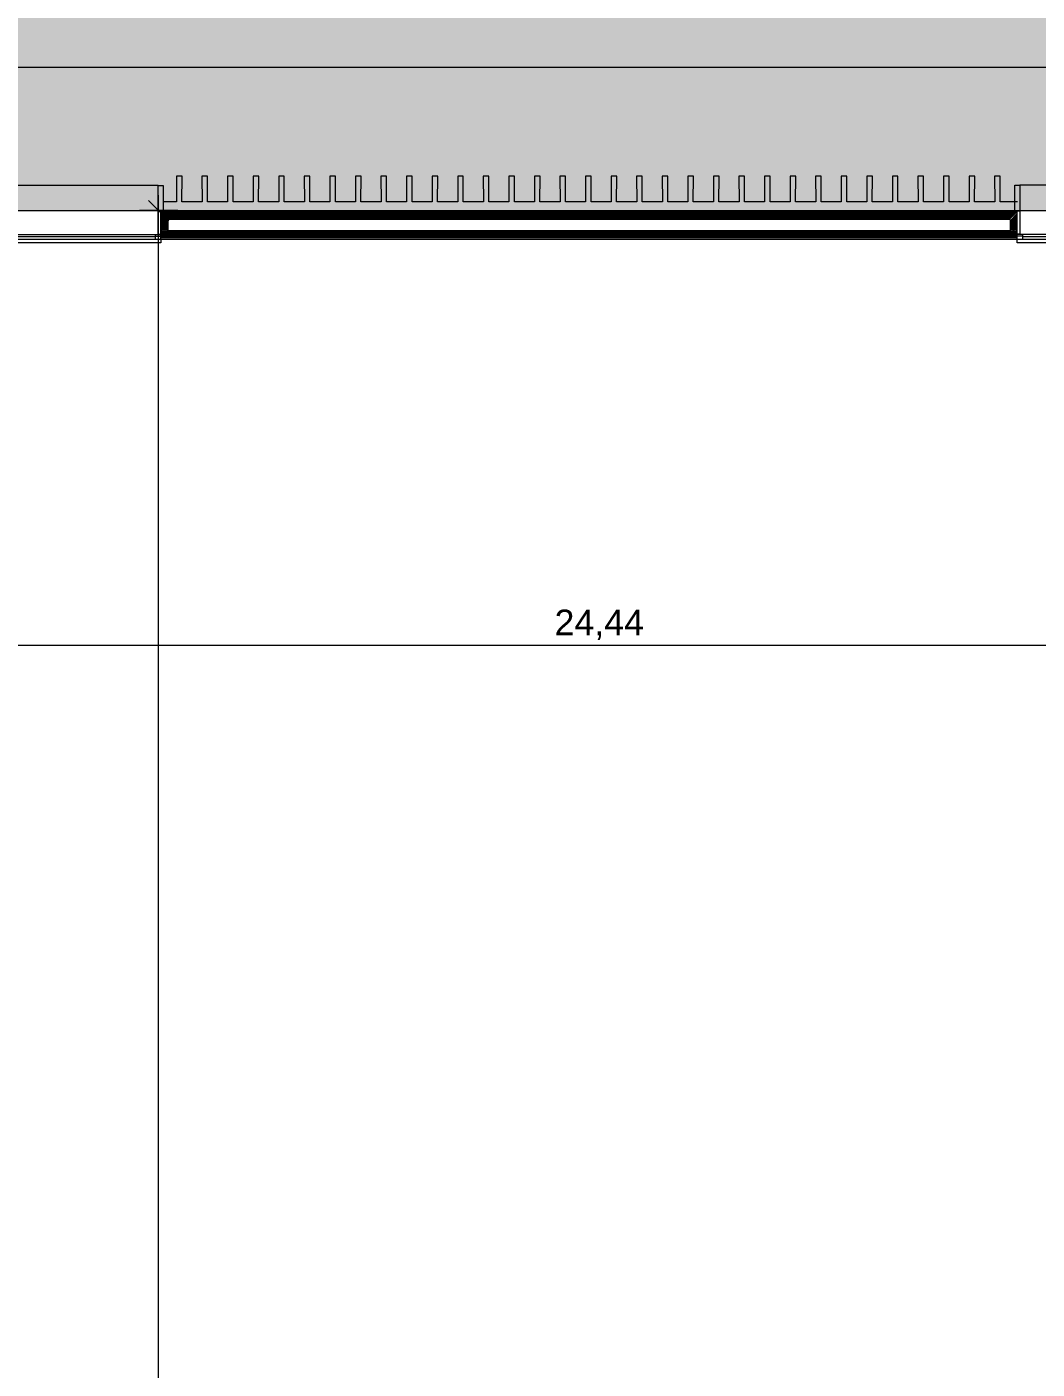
# Model space of a CAD drawing. Header units: millimetres. Extents: x -284281 to 1648660, y -821378 to -151356.
# Drawn here: x 444506 to 454383, y -184729 to -171599 of the extents above; entities that cross this region are included whole.
import ezdxf

# ---------------------------------------------------------------- set-up
doc = ezdxf.new("R2010")
doc.units = ezdxf.units.MM
doc.header["$MEASUREMENT"] = 0
doc.set_wipeout_variables(frame=1)
doc.linetypes.add('Traits', pattern=[282.222223, 141.111112, -141.111112])
doc.linetypes.add('Wipeout_Contour', pattern=[1000, 0, -1000])
for name, color, linetype in [('Cotations - 1_100', 7, 'Continuous'), ('Fenêtres ARCHICAD', 7, 'Continuous'), ('Nouveau_0', 7, 'Continuous'), ('Sols_ Dalles', 7, 'Continuous')]:
    doc.layers.add(name, color=color, linetype=linetype)
doc.styles.add('STYLE_GENERE_2', font='arial.ttf')
doc.dimstyles.new('STYLE_GENERE__1', dxfattribs={"dimtxt": 250, "dimasz": 190, "dimexe": 0.18, "dimexo": 0.0625, "dimgap": 0, "dimtad": 1, "dimtih": 1, "dimtoh": 1, "dimlfac": 0.001, "dimzin": 0, "dimdsep": 46, "dimtxsty": 'STYLE_GENERE_2', "dimblk": 'ARROWHEAD_6', "dimblk1": 'ARROWHEAD_6', "dimblk2": 'ARROWHEAD_6', "dimcen": 0.09, "dimse1": 1, "dimse2": 1, "dimclrd": 7, "dimclre": 7, "dimclrt": 7, "dimazin": 0, "dimtfac": 1, "dimtdec": 4, "dimtmove": 0, "dimatfit": 3, "dimfxl": 1, "dimtolj": 1, "dimtzin": 0, "dimarcsym": 0})
doc.dimstyles.new('STYLE_GENERE__2', dxfattribs={"dimtxt": 250, "dimasz": 190, "dimexe": 0.18, "dimexo": 0.0625, "dimgap": 0, "dimtad": 1, "dimlfac": 0.001, "dimzin": 0, "dimdsep": 46, "dimtxsty": 'STYLE_GENERE_2', "dimblk": 'ARROWHEAD_6', "dimblk1": 'ARROWHEAD_6', "dimblk2": 'ARROWHEAD_6', "dimcen": 0.09, "dimse1": 1, "dimse2": 1, "dimclrd": 7, "dimclre": 7, "dimclrt": 7, "dimazin": 0, "dimtfac": 1, "dimtdec": 4, "dimtmove": 0, "dimatfit": 3, "dimfxl": 1, "dimtolj": 1, "dimtzin": 0, "dimarcsym": 0})
pattern_1 = [(45, (0, 175), (-55.684659, 55.684659), [0, -52.5, 0, -78.75]), (110, (175, 175), (74.000794, 26.934086), [0, -38.5, 0, -66.5])]
pattern_2 = [(45, (0, 0), (-7.07106781, 7.07106781), [])]

# ---------------------------------------------------------------- blocks, each defined once
blk = doc.blocks.new('Dalle_30_2', base_point=(380203, -171996))
at = {"layer": 'Sols_ Dalles', "linetype": 'Continuous', "lineweight": 0, "true_color": 0x2e271c}
blk.add_hatch(color=250, dxfattribs=at).paths.add_polyline_path([(380203, -171996), (380203, -230016), (380203, -260811), (415475, -260811), (415475, -260796), (415475, -258650), (415475, -258011), (415475, -222496), (405655, -222496), (405655, -218296), (415454, -218296), (415454, -204496), (412055, -204496), (412055, -201781), (412055, -189811), (436505, -189811), (436505, -253396), (436505, -253416), (437905, -253416), (437905, -253396), (437905, -188411), (410655, -188411), (410655, -200381), (410655, -205896), (414054, -205896), (414054, -216896), (404255, -216896), (404255, -223896), (414054, -223896), (414054, -258650), (414054, -259411), (382690, -259411), (381560, -259411), (381560, -231416), (381560, -173396), (462926, -173396), (462926, -253416), (464326, -253416), (464326, -171996)])
at = {"layer": 'Sols_ Dalles', "color": 250, "linetype": 'Continuous', "lineweight": 5, "true_color": 0x1f1f1f, "flags": 128}
for points in [[(381560, -259411), (381560, -231416), (381560, -173396), (462926, -173396), (462926, -253416)], [(464326, -253416), (464326, -171996), (380203, -171996), (380203, -230016), (380203, -260811)]]:
    blk.add_lwpolyline(points, dxfattribs=at)
blk = doc.blocks.new('Dalle_31_2', base_point=(360548, -295063))
at = {"linetype": 'Continuous', "lineweight": 0, "true_color": 0x6f6f6f}
h = blk.add_hatch(color=8, dxfattribs=at)
h.paths.add_polyline_path([(360548, -295063), (487920, -293827), (487920, -270903), (487463, -270903), (472886, -271041), (472886, -271062, 0.001346), (472886, -271073), (472897, -273095, -0.414214), (470908, -275106), (462184, -275106, -0.005189), (462131, -275116), (454148, -275196), (438771, -275253, -0.386553), (436573, -273475, -0.025189), (436562, -273329), (436569, -267730, -0.098562), (436800, -266944), (436817, -266952, -0.258849), (438655, -265606), (438653, -265587), (439337, -265587), (439337, -265687), (439337, -270687), (469237, -270687), (469237, -265687), (470908, -265687), (472605, -265687), (472605, -163738), (371863, -163738), (371863, -271041), (371883, -271041), (371883, -272001), (371883, -272001, -0.409427), (367883, -275935), (360548, -275935)])
h.paths.add_polyline_path([(377135, -260640), (373845, -260640), (373845, -248365), (373845, -243090), (373845, -242190), (377135, -242190)], flags=0)
h.paths.add_polyline_path([(380203, -193811), (380203, -171996), (431506, -171996), (464310, -171996), (464310, -262266), (464310, -262366), (438594, -262351), (437926, -262351), (436550, -262351), (436550, -189811), (412055, -189811), (412055, -201781), (412055, -204496), (415454, -204496), (415454, -208496), (415454, -218296), (405655, -218296), (405655, -222496), (415475, -222496), (415475, -260811), (380203, -260811), (380203, -230016)], flags=0)
h.paths.add_polyline_path([(381437, -269434, -0.090319), (381558, -268728, -0.201449), (382612, -267593, -0.104211), (383418, -267415), (384017, -267409, -0.104045), (384825, -267571, -0.238255), (385984, -268953, -0.055189), (386036, -269390), (386038, -269611), (386051, -270890), (385792, -271893, -0.267949), (384070, -272909), (383470, -272915, -0.193717), (382079, -272370, -0.070569), (381728, -271931, -0.131652), (381451, -270934)], flags=0)
h.paths.add_polyline_path([(392017, -273452), (392030, -267378, -0.380557), (394017, -265610), (394094, -265610), (394094, -270610), (409094, -270610), (409094, -265610), (414056, -265610, -0.414214), (415556, -267110), (415556, -273661, -0.345502), (413837, -275433), (394027, -275599, -0.415791), (392017, -273599)], flags=0)
h.paths.add_polyline_path([(424210, -271504, -0.134474), (423930, -270485), (423930, -268985, -0.414214), (425930, -266985), (426530, -266985, -0.414214), (428530, -268985), (428530, -270485, -0.12882), (428274, -271466, -0.270936), (426530, -272485), (425930, -272485, -0.26498)], flags=0)
at = {"color": 9, "linetype": 'Continuous', "lineweight": 5, "flags": 128}
blk.add_lwpolyline([(380203, -193811), (380203, -230016), (380203, -260811), (415475, -260811), (415475, -222496), (405655, -222496), (405655, -218296), (415454, -218296), (415454, -208496), (415454, -204496), (412055, -204496), (412055, -201781), (412055, -189811), (436550, -189811), (436550, -262351), (437926, -262351), (438594, -262351), (464310, -262366), (464310, -262266), (464310, -171996), (431506, -171996), (380203, -171996)], close=True, dxfattribs=at)
blk = doc.blocks.new('Fenêtre 25')
at = {"layer": 'Fenêtres ARCHICAD', "color": 7, "linetype": 'Continuous', "lineweight": 5}
for p, q in [((-800, 0), (-800, 33)), ((-800, 33), (800, 33)), ((800, 33), (800, 0)), ((-800, -30), (800, -30)), ((-800, -280), (-800, -50)), ((-800, -50), (-775, -50)), ((-775, -50), (-775, -280)), ((775, -280), (775, -50)), ((775, -50), (800, -50)), ((800, -50), (800, -280)), ((-800, -195), (-800, -265)), ((-800, -195), (-800, -265)), ((-800, -195), (-800, -265)), ((-800, -195), (-800, -265)), ((800, -195), (800, -265)), ((800, -195), (800, -265)), ((800, -195), (800, -265)), ((800, -195), (800, -265)), ((-825, -530), (-825, -280)), ((-825, -280), (-775, -280)), ((-825, -280), (-800, -280)), ((-825, -280), (-800, -280)), ((-800, -265), (-800, -280)), ((-800, -265), (-800, -280)), ((-775, -280), (-800, -280)), ((-775, -280), (-775, -530)), ((800, -280), (775, -280)), ((775, -280), (825, -280)), ((775, -530), (775, -280)), ((800, -265), (800, -280)), ((800, -265), (800, -280)), ((800, -280), (825, -280)), ((800, -280), (825, -280)), ((825, -280), (825, -530)), ((-775, -530), (-825, -530)), ((-775, -530), (775, -530)), ((825, -530), (775, -530))]:
    blk.add_line(p, q, dxfattribs=at)
at = {"layer": 'Fenêtres ARCHICAD', "color": 7, "linetype": 'Traits', "lineweight": 5}
blk.add_line((-800, 0), (800, 0), dxfattribs=at)
at = {"color": 254, "linetype": 'Wipeout_Contour', "lineweight": 0, "ltscale": 3003.33026}
blk.add_wipeout([(-750, 0), (-750, -50), (750, -50), (750, 0)], dxfattribs=at).dxf.layer = 'Fenêtres ARCHICAD'
at = {"layer": 'Fenêtres ARCHICAD', "color": 7, "linetype": 'Continuous', "lineweight": 5}
for p, q in [((-800, 0), (-750, 0)), ((-800, 0), (-800, -15)), ((-800, 0), (-800, -15)), ((-750, 0), (-750, -50)), ((-750, 0), (750, 0)), ((750, -50), (750, 0)), ((750, 0), (800, 0)), ((800, 0), (800, -15)), ((800, 0), (800, -15)), ((-800, -15), (-800, -50)), ((-800, -15), (-800, -50)), ((-750, -50), (-800, -50)), ((-800, -50), (-800, -85)), ((-800, -50), (-800, -85)), ((-800, -85), (-800, -195)), ((-800, -85), (-800, -195)), ((-800, -85), (-800, -195)), ((-800, -85), (-800, -195)), ((-750, -25), (750, -25)), ((750, -50), (-750, -50)), ((800, -50), (750, -50)), ((800, -15), (800, -50)), ((800, -15), (800, -50)), ((800, -50), (800, -85)), ((800, -50), (800, -85)), ((800, -85), (800, -195)), ((800, -85), (800, -195)), ((800, -85), (800, -195)), ((800, -85), (800, -195))]:
    blk.add_line(p, q, dxfattribs=at)
blk = doc.blocks.new('Mur_189_2', base_point=(437925, -173400))
at = {"color": 254, "linetype": 'Wipeout_Contour', "lineweight": 0, "ltscale": 1929031.981830247}
blk.add_wipeout([(445814, -173399), (445814, -173414), (454189, -173412), (454189, -173397)], dxfattribs=at)
at = {"color": 254, "linetype": 'Wipeout_Contour', "lineweight": 0, "ltscale": 1929413.587114994}
blk.add_wipeout([(454189, -173662), (445814, -173664), (445814, -173679), (454189, -173677)], dxfattribs=at)
at = {"linetype": 'Continuous', "lineweight": 5, "true_color": 0x5f5f5f}
h = blk.add_hatch(dxfattribs=at)
h.set_pattern_fill('ENDUIT_0002', color=251, style=0, pattern_type=2)
h.set_pattern_definition(pattern_1)
h.paths.add_polyline_path([(445814, -173399), (445814, -173414), (454189, -173412), (454189, -173397)])
h = blk.add_hatch(dxfattribs=at)
h.set_pattern_fill('ENDUIT_0002', color=251, style=0, pattern_type=2)
h.set_pattern_definition(pattern_1)
h.paths.add_polyline_path([(454189, -173662), (445814, -173664), (445814, -173679), (454189, -173677)])
at = {"color": 254, "linetype": 'Wipeout_Contour', "lineweight": 0, "ltscale": 1929092.997001917}
blk.add_wipeout([(445814, -173414), (445884, -173484), (454119, -173482), (454189, -173412)], dxfattribs=at)
at = {"linetype": 'Continuous', "lineweight": 5, "true_color": 0x5f5f5f}
h = blk.add_hatch(dxfattribs=at)
h.set_pattern_fill('BRIQUES_TERRE_CUITE__INT_94', color=251, style=0, pattern_type=2)
h.set_pattern_definition(pattern_2)
h.paths.add_polyline_path([(445814, -173414), (445884, -173484), (454119, -173482), (454189, -173412)])
at = {"color": 254, "linetype": 'Wipeout_Contour', "lineweight": 0, "ltscale": 1929222.419482002}
blk.add_wipeout([(445884, -173484), (445884, -173594), (454119, -173592), (454119, -173482)], dxfattribs=at)
at = {"color": 254, "linetype": 'Wipeout_Contour', "lineweight": 0, "ltscale": 1929352.356593901}
blk.add_wipeout([(454189, -173592), (445814, -173594), (445814, -173664), (454189, -173662)], dxfattribs=at)
at = {"linetype": 'Continuous', "lineweight": 5, "true_color": 0x5f5f5f}
h = blk.add_hatch(dxfattribs=at)
h.set_pattern_fill('BRIQUES_TERRE_CUITE__INT_94', color=251, style=0, pattern_type=2)
h.set_pattern_definition(pattern_2)
h.paths.add_polyline_path([(454189, -173592), (445814, -173594), (445814, -173664), (454189, -173662)])
at = {"color": 7, "linetype": 'Continuous', "lineweight": 5}
for p, q in [((445814, -173664), (454189, -173662)), ((445814, -173679), (445814, -173664)), ((454189, -173677), (454189, -173662))]:
    blk.add_line(p, q, dxfattribs=at)
at = {"color": 7, "linetype": 'Continuous', "lineweight": 5, "flags": 128}
blk.add_lwpolyline([(445814, -173679), (454189, -173677)], dxfattribs=at)
at = {"color": 254, "linetype": 'Wipeout_Contour', "lineweight": 0, "ltscale": 1913700.945096689}
blk.add_wipeout([(445884, -173484), (445814, -173414), (445814, -173594), (445884, -173594)], dxfattribs=at)
at = {"color": 254, "linetype": 'Wipeout_Contour', "lineweight": 0, "ltscale": 1944694.09749748}
blk.add_wipeout([(454119, -173482), (454119, -173592), (454189, -173592), (454189, -173412)], dxfattribs=at)
at = {"linetype": 'Continuous', "lineweight": 5, "true_color": 0x5f5f5f}
h = blk.add_hatch(dxfattribs=at)
h.set_pattern_fill('BRIQUES_TERRE_CUITE__INT_94', color=251, style=0, pattern_type=2)
h.set_pattern_definition(pattern_2)
h.paths.add_polyline_path([(445884, -173484), (445814, -173414), (445814, -173594), (445884, -173594)])
h = blk.add_hatch(dxfattribs=at)
h.set_pattern_fill('BRIQUES_TERRE_CUITE__INT_94', color=251, style=0, pattern_type=2)
h.set_pattern_definition(pattern_2)
h.paths.add_polyline_path([(454119, -173482), (454119, -173592), (454189, -173592), (454189, -173412)])
at = {"color": 7, "linetype": 'Continuous', "lineweight": 5}
for p, q in [((445839, -173399), (445814, -173399)), ((445814, -173414), (445814, -173399)), ((454189, -173412), (445814, -173414)), ((445814, -173484), (445814, -173414)), ((445814, -173484), (445814, -173414)), ((454189, -173397), (454164, -173397)), ((454189, -173412), (454189, -173397)), ((454189, -173482), (454189, -173412)), ((454189, -173482), (454189, -173412)), ((445814, -173594), (445814, -173484)), ((445814, -173594), (445814, -173484)), ((454119, -173482), (445884, -173484)), ((445884, -173484), (445884, -173594)), ((454119, -173482), (454119, -173592)), ((454189, -173592), (454189, -173482)), ((454189, -173592), (454189, -173482)), ((445814, -173629), (445814, -173594)), ((445814, -173664), (445814, -173629)), ((454119, -173592), (445884, -173594)), ((454189, -173627), (454189, -173592)), ((454189, -173662), (454189, -173627))]:
    blk.add_line(p, q, dxfattribs=at)
at = {"color": 7, "linetype": 'Continuous', "lineweight": 5, "flags": 128}
blk.add_lwpolyline([(454189, -173397), (445814, -173399)], dxfattribs=at)
at = {"layer": 'Fenêtres ARCHICAD', "color": 7, "linetype": 'Continuous', "lineweight": 5, "zscale": 1000, "rotation": 180.0105654490005}
for p in [(445014, -173679), (454989, -173677)]:
    blk.add_blockref('Fenêtre 25', p, dxfattribs=at)
blk = doc.blocks.new('Tôle profilée 25')
at = {"color": 7, "linetype": 'Continuous', "lineweight": 5}
for p, q in [((0, 8347.3), (0, 8176.5)), ((-250, 8177.5), (-250, 8150)), ((0, 8176.5), (-250, 8177.5)), ((-250, 8150), (-250, 8122.5)), ((-250, 8122.5), (0, 8123.5)), ((0, 8123.5), (0, 7926.5)), ((-250, 7927.5), (-250, 7900)), ((0, 7926.5), (-250, 7927.5)), ((-250, 7900), (-250, 7872.5)), ((-250, 7872.5), (0, 7873.5)), ((0, 7873.5), (0, 7676.5)), ((-250, 7677.5), (-250, 7650)), ((0, 7676.5), (-250, 7677.5)), ((-250, 7650), (-250, 7622.5)), ((-250, 7622.5), (0, 7623.5)), ((0, 7623.5), (0, 7426.5)), ((-250, 7427.5), (-250, 7400)), ((0, 7426.5), (-250, 7427.5)), ((-250, 7400), (-250, 7372.5)), ((-250, 7372.5), (0, 7373.5)), ((0, 7373.5), (0, 7176.5)), ((-250, 7177.5), (-250, 7150)), ((0, 7176.5), (-250, 7177.5)), ((-250, 7150), (-250, 7122.5)), ((-250, 7122.5), (0, 7123.5)), ((0, 7123.5), (0, 6926.5)), ((-250, 6927.5), (-250, 6900)), ((0, 6926.5), (-250, 6927.5)), ((-250, 6900), (-250, 6872.5)), ((-250, 6872.5), (0, 6873.5)), ((0, 6873.5), (0, 6676.5)), ((-250, 6677.5), (-250, 6650)), ((0, 6676.5), (-250, 6677.5)), ((-250, 6650), (-250, 6622.5)), ((-250, 6622.5), (0, 6623.5)), ((0, 6623.5), (0, 6426.5)), ((-250, 6427.5), (-250, 6400)), ((0, 6426.5), (-250, 6427.5)), ((-250, 6400), (-250, 6372.5)), ((-250, 6372.5), (0, 6373.5)), ((0, 6373.5), (0, 6176.5)), ((-250, 6177.5), (-250, 6150)), ((0, 6176.5), (-250, 6177.5)), ((-250, 6150), (-250, 6122.5)), ((-250, 6122.5), (0, 6123.5)), ((0, 6123.5), (0, 5926.5)), ((-250, 5927.5), (-250, 5900)), ((0, 5926.5), (-250, 5927.5)), ((-250, 5900), (-250, 5872.5)), ((-250, 5872.5), (0, 5873.5)), ((0, 5873.5), (0, 5676.5)), ((-250, 5677.5), (-250, 5650)), ((0, 5676.5), (-250, 5677.5)), ((-250, 5650), (-250, 5622.5)), ((-250, 5622.5), (0, 5623.5)), ((0, 5623.5), (0, 5426.5)), ((-250, 5427.5), (-250, 5400)), ((0, 5426.5), (-250, 5427.5)), ((-250, 5400), (-250, 5372.5)), ((-250, 5372.5), (0, 5373.5)), ((0, 5373.5), (0, 5176.5)), ((-250, 5177.5), (-250, 5150)), ((0, 5176.5), (-250, 5177.5)), ((-250, 5150), (-250, 5122.5)), ((-250, 5122.5), (0, 5123.5)), ((0, 5123.5), (0, 4926.5)), ((-250, 4927.5), (-250, 4900)), ((0, 4926.5), (-250, 4927.5)), ((-250, 4900), (-250, 4872.5)), ((-250, 4872.5), (0, 4873.5)), ((0, 4873.5), (0, 4676.5)), ((-250, 4677.5), (-250, 4650)), ((0, 4676.5), (-250, 4677.5)), ((-250, 4650), (-250, 4622.5)), ((-250, 4622.5), (0, 4623.5)), ((0, 4623.5), (0, 4426.5)), ((-250, 4427.5), (-250, 4400)), ((0, 4426.5), (-250, 4427.5)), ((-250, 4400), (-250, 4372.5)), ((-250, 4372.5), (0, 4373.5)), ((0, 4373.5), (0, 4176.5)), ((-250, 4177.5), (-250, 4150)), ((0, 4176.5), (-250, 4177.5)), ((-250, 4150), (-250, 4122.5)), ((-250, 4122.5), (0, 4123.5)), ((0, 4123.5), (0, 3926.5)), ((-250, 3927.5), (-250, 3900)), ((0, 3926.5), (-250, 3927.5)), ((-250, 3900), (-250, 3872.5)), ((-250, 3872.5), (0, 3873.5)), ((0, 3873.5), (0, 3676.5)), ((-250, 3677.5), (-250, 3650)), ((0, 3676.5), (-250, 3677.5)), ((-250, 3650), (-250, 3622.5)), ((-250, 3622.5), (0, 3623.5)), ((0, 3623.5), (0, 3426.5)), ((-250, 3427.5), (-250, 3400)), ((0, 3426.5), (-250, 3427.5)), ((-250, 3400), (-250, 3372.5)), ((-250, 3372.5), (0, 3373.5)), ((0, 3373.5), (0, 3176.5)), ((-250, 3177.5), (-250, 3150)), ((0, 3176.5), (-250, 3177.5)), ((-250, 3150), (-250, 3122.5)), ((-250, 3122.5), (0, 3123.5)), ((0, 3123.5), (0, 2926.5)), ((-250, 2927.5), (-250, 2900)), ((0, 2926.5), (-250, 2927.5)), ((-250, 2900), (-250, 2872.5)), ((-250, 2872.5), (0, 2873.5)), ((0, 2873.5), (0, 2676.5)), ((-250, 2677.5), (-250, 2650)), ((0, 2676.5), (-250, 2677.5)), ((-250, 2650), (-250, 2622.5)), ((-250, 2622.5), (0, 2623.5)), ((0, 2623.5), (0, 2426.5)), ((-250, 2427.5), (-250, 2400)), ((0, 2426.5), (-250, 2427.5)), ((-250, 2400), (-250, 2372.5)), ((-250, 2372.5), (0, 2373.5)), ((0, 2373.5), (0, 2176.5)), ((-250, 2177.5), (-250, 2150)), ((0, 2176.5), (-250, 2177.5)), ((-250, 2150), (-250, 2122.5)), ((-250, 2122.5), (0, 2123.5)), ((0, 2123.5), (0, 1926.5)), ((-250, 1927.5), (-250, 1900)), ((0, 1926.5), (-250, 1927.5)), ((-250, 1900), (-250, 1872.5)), ((-250, 1872.5), (0, 1873.5)), ((0, 1873.5), (0, 1676.5)), ((-250, 1677.5), (-250, 1650)), ((0, 1676.5), (-250, 1677.5)), ((-250, 1650), (-250, 1622.5)), ((-250, 1622.5), (0, 1623.5)), ((0, 1623.5), (0, 1426.5)), ((-250, 1427.5), (-250, 1400)), ((0, 1426.5), (-250, 1427.5)), ((-250, 1400), (-250, 1372.5)), ((-250, 1372.5), (0, 1373.5)), ((0, 1373.5), (0, 1176.5)), ((-250, 1177.5), (-250, 1150)), ((0, 1176.5), (-250, 1177.5)), ((-250, 1150), (-250, 1122.5)), ((-250, 1122.5), (0, 1123.5)), ((0, 1123.5), (0, 926.5)), ((-250, 927.5), (-250, 900)), ((0, 926.5), (-250, 927.5)), ((-250, 900), (-250, 872.5)), ((-250, 872.5), (0, 873.5)), ((0, 873.5), (0, 676.5)), ((-250, 677.5), (-250, 650)), ((0, 676.5), (-250, 677.5)), ((-250, 650), (-250, 622.5)), ((-250, 622.5), (0, 623.5)), ((0, 623.5), (0, 426.5)), ((-250, 427.5), (-250, 400)), ((0, 426.5), (-250, 427.5)), ((-250, 400), (-250, 372.5)), ((-250, 372.5), (0, 373.5)), ((0, 373.5), (0, 176.5)), ((-250, 177.5), (-250, 150)), ((0, 176.5), (-250, 177.5)), ((-250, 150), (-250, 122.5)), ((-250, 122.5), (0, 123.5)), ((0, 123.5), (0, 0))]:
    blk.add_line(p, q, dxfattribs=at)
blk = doc.blocks.new('*D987')
at = {"layer": 'Cotations - 1_100', "color": 7, "linetype": 'Continuous', "lineweight": 5, "transparency": 16777216}
for p, q in [((438205, -177833), (438205, -177458)), ((462646, -177833), (462646, -177458)), ((438305, -177546), (438105, -177746)), ((438205, -177646), (462646, -177646)), ((462746, -177546), (462546, -177746))]:
    blk.add_line(p, q, dxfattribs=at)
at = {"layer": 'Cotations - 1_100', "color": 7, "lineweight": 5, "transparency": 16777216, "char_height": 250, "attachment_point": 7, "style": 'STYLE_GENERE_2'}
for s, insert in [('\\A1;{\\pql;\\fArial|b0|i0|c0|p38;24,44}', (449665, -177596)), ('\\A1;{\\pql;\\fArial|b0|i0|c0|p38;0,28}', (461880, -177596))]:
    blk.add_mtext(s, dxfattribs=dict(at, insert=insert))
blk = doc.blocks.new('ARROWHEAD_6')
at = {"color": 0, "linetype": 'Continuous', "lineweight": 0}
for p, q in [((0, 0), (-1, 0)), ((-0.5, -0.5), (0.5, 0.5))]:
    blk.add_line(p, q, dxfattribs=at)
blk = doc.blocks.new('*D1139')
at = {"layer": 'Cotations - 1_100', "color": 7, "linetype": 'Continuous', "lineweight": 5, "transparency": 16777216}
for p, q in [((445894, -173496), (445694, -173296)), ((445794, -173396), (445794, -173246)), ((445982, -173396), (445607, -173396)), ((445794, -253396), (445794, -173396)), ((445982, -253396), (445607, -253396)), ((445694, -253296), (445894, -253496)), ((445794, -253546), (445794, -253396))]:
    blk.add_line(p, q, dxfattribs=at)
at = {"layer": 'Cotations - 1_100', "color": 7, "lineweight": 5, "transparency": 16777216, "insert": (445744, -213823), "char_height": 250, "attachment_point": 7, "rotation": 90, "style": 'STYLE_GENERE_2'}
blk.add_mtext('\\A1;{\\pql;\\fArial|b0|i0|c0|p38;80,00}', dxfattribs=at)

msp = doc.modelspace()

# ---------------------------------------------------------------- block references
at = {"color": 9, "linetype": 'Continuous', "lineweight": 5}
msp.add_blockref('Dalle_31_2', (360547.96118, -295062.57111), dxfattribs=at)
at = {"layer": 'Sols_ Dalles', "color": 250, "linetype": 'Continuous', "lineweight": 5, "true_color": 0x1f1f1f}
msp.add_blockref('Dalle_30_2', (380202.95244, -171995.57011), dxfattribs=at)

# ---------------------------------------------------------------- dimensions: what is measured, and where the dimension line sits
at = {"layer": 'Cotations - 1_100', "color": 7, "linetype": 'Continuous', "lineweight": 5}
dim = msp.add_linear_dim(base=(462645.55265, -177645.56191), p1=(438205.06106, -213397.84995), p2=(462645.55265, -213395.59652), dimstyle='STYLE_GENERE__1', dxfattribs=at)
dim.commit()
dim.dimension.update_dxf_attribs({"geometry": '*D987', "text_midpoint": (450085.30682, -177470.56191), "dimtype": 160})

# ---------------------------------------------------------------- next in the draw order: block references
at = {"color": 7, "lineweight": 5}
msp.add_blockref('Mur_189_2', (437925.06106, -173400.18025), dxfattribs=at)

# ---------------------------------------------------------------- next in the draw order: linework, layer by layer
at = {"layer": 'Nouveau_0', "color": 7, "linetype": 'Continuous', "lineweight": 5}
msp.add_lwpolyline([(462925.55265, -173395.57011), (462925.55265, -253395.57011), (437925.55265, -253395.57011), (437925.55265, -173395.57011)], close=True, dxfattribs=at)

# ---------------------------------------------------------------- next in the draw order: block references
at = {"color": 7, "linetype": 'Continuous', "lineweight": 5, "zscale": 1000, "rotation": 270}
msp.add_blockref('Tôle profilée 25', (445845.21897, -173309.77727), dxfattribs=at)

# ---------------------------------------------------------------- next in the draw order: dimensions: what is measured, and where the dimension line sits
at = {"layer": 'Cotations - 1_100', "color": 7, "linetype": 'Continuous', "lineweight": 5}
dim = msp.add_linear_dim(base=(445794.22597, -173395.57011), p1=(462925.55265, -253395.57129), p2=(462925.55265, -173395.57011), angle=90, dimstyle='STYLE_GENERE__2', dxfattribs=at)
dim.commit()
dim.dimension.update_dxf_attribs({"geometry": '*D1139', "text_midpoint": (445619.22597, -213402.99823), "dimtype": 160, "text_rotation": 90})

doc.saveas('drawing.dxf')
